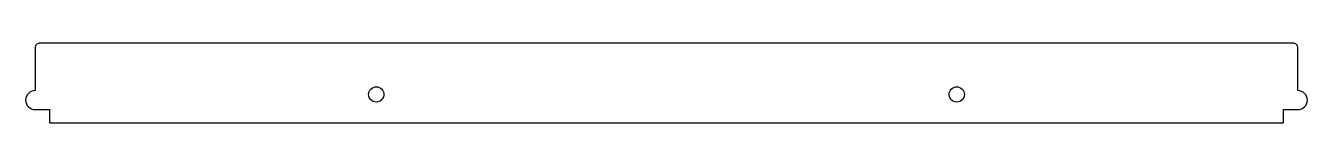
# Model space of a CAD drawing. Header units: millimetres. Extents: x -26 to 242, y -8 to 9.
import ezdxf

# ---------------------------------------------------------------- set-up
doc = ezdxf.new("R2010")
doc.units = ezdxf.units.MM
doc.layers.get('0').update_dxf_attribs({"linetype": 'CONTINUOUS'})

msp = doc.modelspace()

# ---------------------------------------------------------------- linework, layer by layer
msp.add_lwpolyline([(-21.38, -7.9), (237.28, -7.9), (237.28, -5.1), (240.28, -5.1, 1), (240.28, -1.1), (240.28, 7.9, 0.414214), (239.28, 8.9), (-23.38, 8.9, 0.414214), (-24.38, 7.9), (-24.38, -1.1, 1), (-24.38, -5.1), (-21.38, -5.1)], format="xyb", close=True)
for centre in [(47.12, -1.9), (168.78, -1.9)]:
    msp.add_circle(centre, 1.6)

doc.saveas('drawing.dxf')
